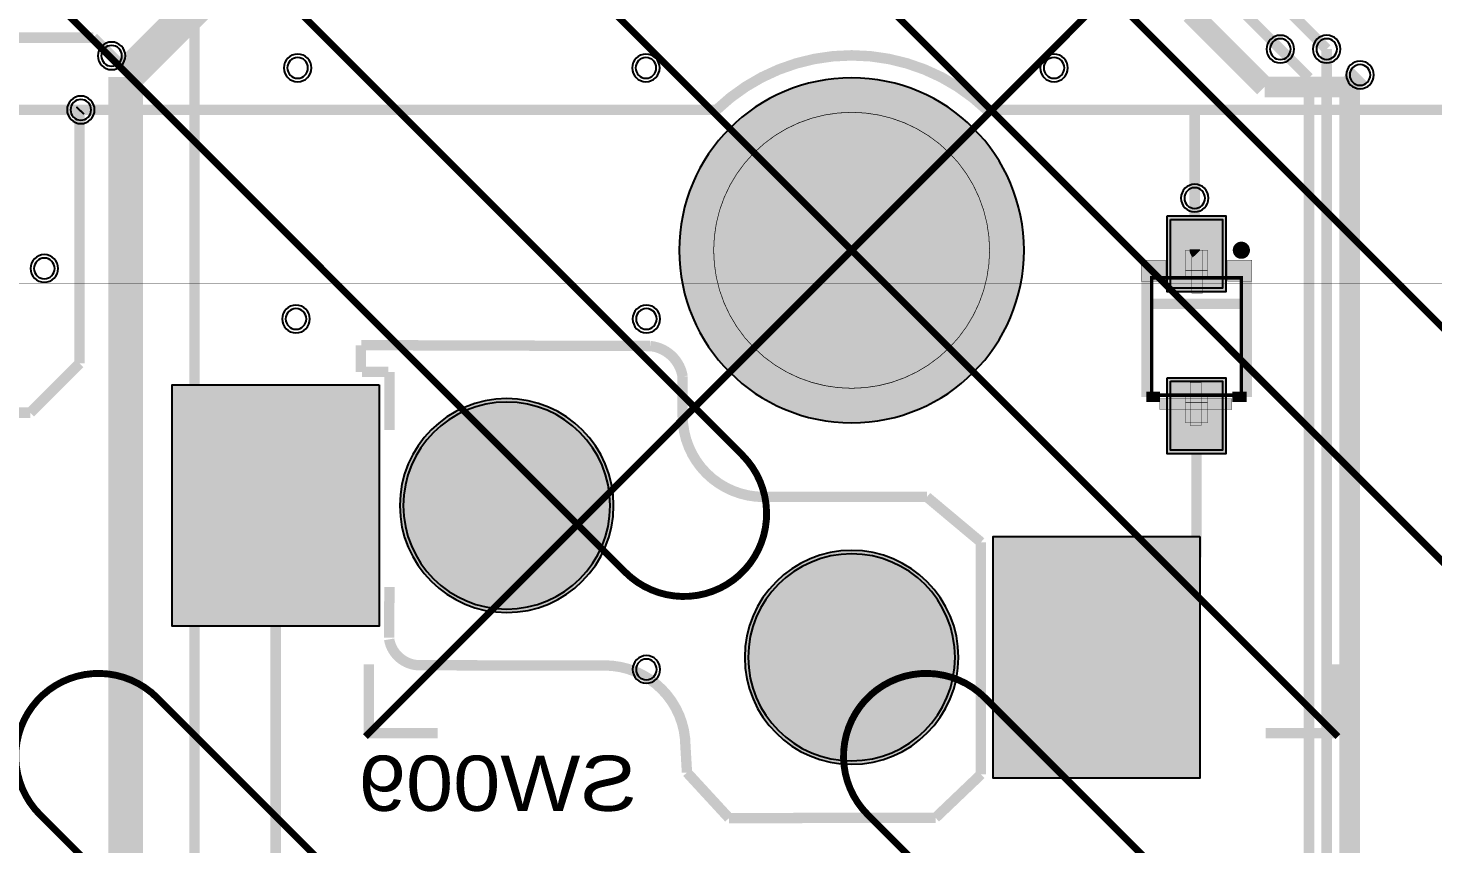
# Model space of a CAD drawing. Header units: millimetres. Extents: x -3 to 238, y -92 to 6.
# Drawn here: x 169.04 to 189.4, y -28.13 to -16.3 of the extents above; entities that cross this region are included whole.
import ezdxf
from ezdxf.enums import TextEntityAlignment as Align

# ---------------------------------------------------------------- set-up
doc = ezdxf.new("R2010")
doc.units = ezdxf.units.MM
doc.header["$MEASUREMENT"] = 0
for name, color, linetype, true_color in [('Bottom-Layer', 7, 'Continuous', 0x0000ff), ('Bottom-Paste-Mask-Layer', 7, 'Continuous', 0x800000), ('Bottom-Silkscreen-Layer', 7, 'Continuous', 0x66cc33), ('Bottom-Solder-Mask-Layer', 7, 'Continuous', 0xaa00ff), ('Component-Marking-Layer', 7, 'Continuous', 0x66ffcc), ('Component-Shape-Layer', 7, 'Continuous', 0x00cccc), ('Document-Layer', 7, 'Continuous', 0xffffff), ('F.Adhes', 7, 'Continuous', 0x9069e9), ('Hole-Layer', 7, 'Continuous', 0x222222), ('Multi-Layer', 7, 'Continuous', 0xc0c0c0), ('Pin-Floating-Layer', 7, 'Continuous', 0xff99ff), ('Pin-Soldering-Layer', 7, 'Continuous', 0xcc9999), ('Top-Layer', 7, 'Continuous', 0xff0000), ('Top-Paste-Mask-Layer', 7, 'Continuous', 0x808080), ('Top-Solder-Mask-Layer', 7, 'Continuous', 0x800080)]:
    doc.layers.add(name, color=color, linetype=linetype, true_color=true_color)
doc.styles.get("Standard").update_dxf_attribs({"font": 'arial.ttf'})

msp = doc.modelspace()

# ---------------------------------------------------------------- hatches: boundary and pattern name
at = {"layer": 'Bottom-Layer'}
for points in [[(178.475, -19.525, 1), (183.475, -19.525, 1)], [(185.6, -19.076), (186.35, -19.076), (186.35, -20.076), (185.6, -20.076)], [(174.125, -21.475), (174.125, -24.975), (171.125, -24.975), (171.125, -21.475)], [(185.6, -21.422), (186.35, -21.422), (186.35, -22.422), (185.6, -22.422)], [(174.425, -23.225, 1), (177.525, -23.225, 1)], [(186.025, -23.675), (186.025, -27.175), (183.025, -27.175), (183.025, -23.675)], [(179.425, -25.425, 1), (182.525, -25.425, 1)]]:
    msp.add_hatch(color=256, dxfattribs=at).paths.add_polyline_path(points)
at = {"layer": 'Bottom-Paste-Mask-Layer'}
for points in [[(178.475, -19.525, 1), (183.475, -19.525, 1)], [(185.6, -19.076), (186.35, -19.076), (186.35, -20.076), (185.6, -20.076)], [(174.125, -21.475), (174.125, -24.975), (171.125, -24.975), (171.125, -21.475)], [(185.6, -21.422), (186.35, -21.422), (186.35, -22.422), (185.6, -22.422)], [(174.425, -23.225, 1), (177.525, -23.225, 1)], [(186.025, -23.675), (186.025, -27.175), (183.025, -27.175), (183.025, -23.675)], [(179.425, -25.425, 1), (182.525, -25.425, 1)]]:
    msp.add_hatch(color=256, dxfattribs=at).paths.add_polyline_path(points)
at = {"layer": 'Bottom-Silkscreen-Layer'}
for points in [[(185.173, -19.974), (185.525, -19.974), (185.525, -19.669), (185.173, -19.669)], [(185.173, -19.974), (185.525, -19.974), (185.525, -19.669), (185.173, -19.669)], [(186.778, -19.974), (186.425, -19.974), (186.425, -19.669), (186.778, -19.669)], [(186.778, -19.974), (186.425, -19.974), (186.425, -19.669), (186.778, -19.669)]]:
    msp.add_hatch(color=256, dxfattribs=at).paths.add_polyline_path(points)
at = {"layer": 'Bottom-Solder-Mask-Layer'}
for points in [[(178.475, -19.525, 1), (183.475, -19.525, 1)], [(185.549, -19.025), (186.401, -19.025), (186.401, -20.127), (185.549, -20.127)], [(185.549, -21.371), (186.401, -21.371), (186.401, -22.473), (185.549, -22.473)], [(174.125, -21.475), (174.125, -24.975), (171.125, -24.975), (171.125, -21.475)], [(174.425, -23.225, 1), (177.525, -23.225, 1)], [(186.025, -23.675), (186.025, -27.175), (183.025, -27.175), (183.025, -23.675)], [(179.425, -25.425, 1), (182.525, -25.425, 1)]]:
    msp.add_hatch(color=256, dxfattribs=at).paths.add_polyline_path(points)
at = {"layer": 'Component-Marking-Layer'}
msp.add_hatch(color=256, dxfattribs=at).paths.add_polyline_path([(186.565, -19.524, 1), (186.685, -19.524, 1)])
msp.add_hatch(color=256, dxfattribs=at).paths.add_polyline_path([(186.565, -19.524, 1), (186.685, -19.524, 1)])
at = {"layer": 'Document-Layer'}
for points in [[(185.905, -19.524), (186.061, -19.524), (186.061, -20.148), (185.905, -20.148)], [(185.905, -19.524), (186.061, -19.524), (186.061, -20.148), (185.905, -20.148)], [(185.885, -22.064), (186.041, -22.064), (186.041, -21.44), (185.885, -21.44)], [(185.885, -22.064), (186.041, -22.064), (186.041, -21.44), (185.885, -21.44)], [(185.445, -21.832), (186.485, -21.832), (186.485, -21.676), (185.445, -21.676)], [(185.445, -21.832), (186.485, -21.832), (186.485, -21.676), (185.445, -21.676)]]:
    msp.add_hatch(color=256, dxfattribs=at).paths.add_polyline_path(points)
at = {"layer": 'Hole-Layer'}
for points in [[(178.475, -19.525, 1), (183.475, -19.525, 1)], [(174.475, -23.225, 1), (177.475, -23.225, 1)], [(179.475, -25.425, 1), (182.475, -25.425, 1)]]:
    msp.add_hatch(color=256, dxfattribs=at).paths.add_polyline_path(points)
at = {"layer": 'Multi-Layer'}
for points in [[(178.475, -19.525, 1), (183.475, -19.525, 1)], [(178.475, -19.525, 1), (183.475, -19.525, 1)], [(178.475, -19.525, 1), (183.475, -19.525, 1)], [(174.425, -23.225, 1), (177.525, -23.225, 1)], [(174.425, -23.225, 1), (177.525, -23.225, 1)], [(174.425, -23.225, 1), (177.525, -23.225, 1)], [(179.425, -25.425, 1), (182.525, -25.425, 1)], [(179.425, -25.425, 1), (182.525, -25.425, 1)], [(179.425, -25.425, 1), (182.525, -25.425, 1)]]:
    msp.add_hatch(color=256, dxfattribs=at).paths.add_polyline_path(points)
at = {"layer": 'Pin-Floating-Layer'}
for points in [[(185.815, -19.934), (186.135, -19.934), (186.135, -19.814), (185.815, -19.814)], [(185.815, -19.934), (186.135, -19.934), (186.135, -19.814), (185.815, -19.814)], [(185.815, -21.734), (186.135, -21.734), (186.135, -21.614), (185.815, -21.614)], [(185.815, -21.734), (186.135, -21.734), (186.135, -21.614), (185.815, -21.614)]]:
    msp.add_hatch(color=256, dxfattribs=at).paths.add_polyline_path(points)
at = {"layer": 'Pin-Soldering-Layer'}
for points in [[(185.815, -19.824), (186.135, -19.824), (186.135, -19.524), (185.815, -19.524)], [(185.815, -19.824), (186.135, -19.824), (186.135, -19.524), (185.815, -19.524)], [(185.815, -22.024), (186.135, -22.024), (186.135, -21.724), (185.815, -21.724)], [(185.815, -22.024), (186.135, -22.024), (186.135, -21.724), (185.815, -21.724)]]:
    msp.add_hatch(color=256, dxfattribs=at).paths.add_polyline_path(points)
at = {"layer": 'Top-Layer'}
for points in [[(178.475, -19.525, 1), (183.475, -19.525, 1)], [(174.425, -23.225, 1), (177.525, -23.225, 1)], [(179.425, -25.425, 1), (182.525, -25.425, 1)]]:
    msp.add_hatch(color=256, dxfattribs=at).paths.add_polyline_path(points)
at = {"layer": 'Top-Paste-Mask-Layer'}
for points in [[(178.475, -19.525, 1), (183.475, -19.525, 1)], [(174.425, -23.225, 1), (177.525, -23.225, 1)], [(179.425, -25.425, 1), (182.525, -25.425, 1)]]:
    msp.add_hatch(color=256, dxfattribs=at).paths.add_polyline_path(points)
at = {"layer": 'Top-Solder-Mask-Layer'}
for points in [[(178.475, -19.525, 1), (183.475, -19.525, 1)], [(174.425, -23.225, 1), (177.525, -23.225, 1)], [(179.425, -25.425, 1), (182.525, -25.425, 1)]]:
    msp.add_hatch(color=256, dxfattribs=at).paths.add_polyline_path(points)

# ---------------------------------------------------------------- linework, layer by layer
at = {"layer": 'Bottom-Layer', "const_width": 0.00508}
msp.add_lwpolyline([(143.977, -19.8), (143.977, -0.2, -0.414), (144.177, 0), (199.726, 0), (199.726, 0, -0.414), (199.926, -0.2), (199.926, -19.8, -0.414), (199.726, -20), (199.726, -20), (144.177, -20, -0.414)], format="xyb", close=True, dxfattribs=at)
at = {"layer": 'Bottom-Layer'}
for points, const_width in [([(171.74, -15.724), (170.451, -17.013)], 0.5), ([(170.247, -16.706), (170.451, -16.911)], 0.152), ([(187.605, -17.024), (187.19, -16.609)], 0.152), ([(187.862, -32.411), (187.862, -16.608)], 0.152), ([(170.451, -17.013), (170.451, -29.263)], 0.5), ([(188.346, -16.983), (188.193, -17.136)], 0.3), ([(187.605, -32.664), (187.605, -17.024)], 0.152), ([(188.193, -17.136), (188.193, -31.821)], 0.3), ([(169.801, -17.489), (169.782, -17.509)], 0.152), ([(169.782, -17.509), (169.782, -21.165)], 0.152), ([(185.949, -18.768), (185.949, -19.512)], 0.152), ([(169.782, -21.165), (169.068, -21.879)], 0.152), ([(185.975, -21.769), (185.975, -23.975)], 0.152), ([(169.068, -21.879), (168.302, -21.879)], 0.152), ([(172.625, -23.225), (172.625, -42.275)], 0.152), ([(185.975, -23.975), (184.525, -25.425)], 0.152)]:
    msp.add_lwpolyline(points, dxfattribs=dict(at, const_width=const_width))
for points in [[(178.475, -19.525, 1), (183.475, -19.525, 1)], [(174.425, -23.225, 1), (177.525, -23.225, 1)], [(179.425, -25.425, 1), (182.525, -25.425, 1)]]:
    msp.add_lwpolyline(points, format="xyb", close=True, dxfattribs=at)
for points in [[(185.6, -19.076), (186.35, -19.076), (186.35, -20.076), (185.6, -20.076)], [(174.125, -21.475), (174.125, -24.975), (171.125, -24.975), (171.125, -21.475)], [(185.6, -21.422), (186.35, -21.422), (186.35, -22.422), (185.6, -22.422)], [(186.025, -23.675), (186.025, -27.175), (183.025, -27.175), (183.025, -23.675)]]:
    msp.add_lwpolyline(points, close=True, dxfattribs=at)
at = {"layer": 'Bottom-Layer', "const_width": 0.152}
msp.add_lwpolyline([(185.949, -19.512, 0.199), (185.975, -19.576)], format="xyb", dxfattribs=at)
at = {"layer": 'Bottom-Paste-Mask-Layer'}
for points in [[(178.475, -19.525, 1), (183.475, -19.525, 1)], [(174.425, -23.225, 1), (177.525, -23.225, 1)], [(179.425, -25.425, 1), (182.525, -25.425, 1)]]:
    msp.add_lwpolyline(points, format="xyb", close=True, dxfattribs=at)
for points in [[(185.6, -19.076), (186.35, -19.076), (186.35, -20.076), (185.6, -20.076)], [(174.125, -21.475), (174.125, -24.975), (171.125, -24.975), (171.125, -21.475)], [(185.6, -21.422), (186.35, -21.422), (186.35, -22.422), (185.6, -22.422)], [(186.025, -23.675), (186.025, -27.175), (183.025, -27.175), (183.025, -23.675)]]:
    msp.add_lwpolyline(points, close=True, dxfattribs=at)
at = {"layer": 'Bottom-Silkscreen-Layer', "const_width": 0.00508}
for points in [[(185.173, -19.974), (185.525, -19.974), (185.525, -19.669), (185.173, -19.669)], [(185.173, -19.974), (185.525, -19.974), (185.525, -19.669), (185.173, -19.669)], [(186.778, -19.974), (186.425, -19.974), (186.425, -19.669), (186.778, -19.669)], [(186.778, -19.974), (186.425, -19.974), (186.425, -19.669), (186.778, -19.669)]]:
    msp.add_lwpolyline(points, close=True, dxfattribs=at)
at = {"layer": 'Bottom-Silkscreen-Layer'}
for points, const_width in [([(185.249, -19.898), (185.249, -21.65)], 0.152), ([(185.249, -19.898), (185.249, -21.65)], 0.152), ([(186.702, -19.898), (186.702, -21.65)], 0.152), ([(186.702, -19.898), (186.702, -21.65)], 0.152), ([(185.249, -20.302), (186.702, -20.302)], 0.152), ([(185.249, -20.302), (186.702, -20.302)], 0.152), ([(173.86, -21.287), (173.86, -20.904)], 0.15), ([(173.86, -21.287), (173.86, -20.904)], 0.15), ([(178.054, -20.912), (173.867, -20.9)], 0.15), ([(178.054, -20.912), (173.867, -20.9)], 0.15), ([(174.259, -21.287), (173.877, -21.287)], 0.15), ([(174.259, -21.287), (173.877, -21.287)], 0.15), ([(174.275, -21.287), (174.275, -22.131)], 0.15), ([(174.275, -21.287), (174.275, -22.131)], 0.15), ([(178.525, -21.354), (178.525, -21.925)], 0.15), ([(178.525, -21.354), (178.525, -21.925)], 0.15), ([(185.249, -21.65), (185.445, -21.65)], 0.152), ([(185.249, -21.65), (185.445, -21.65)], 0.152), ([(186.702, -21.65), (186.495, -21.65)], 0.152), ([(186.702, -21.65), (186.495, -21.65)], 0.152), ([(182.066, -23.1), (179.7, -23.1)], 0.15), ([(182.066, -23.1), (179.7, -23.1)], 0.15), ([(182.85, -23.756), (182.066, -23.1)], 0.15), ([(182.85, -23.756), (182.066, -23.1)], 0.15), ([(182.85, -23.756), (182.85, -27.121)], 0.15), ([(182.85, -23.756), (182.85, -27.121)], 0.15), ([(174.275, -24.405), (174.269, -25.138)], 0.15), ([(174.275, -24.405), (174.269, -25.138)], 0.15), ([(177.391, -25.542), (174.727, -25.54)], 0.15), ([(177.391, -25.542), (174.727, -25.54)], 0.15), ([(178.566, -26.717), (178.588, -27.094)], 0.15), ([(178.566, -26.717), (178.588, -27.094)], 0.15), ([(178.588, -27.094), (179.197, -27.755)], 0.15), ([(178.588, -27.094), (179.197, -27.755)], 0.15), ([(182.191, -27.75), (182.85, -27.121)], 0.15), ([(182.191, -27.75), (182.85, -27.121)], 0.15), ([(182.191, -27.75), (179.197, -27.755)], 0.15), ([(182.191, -27.75), (179.197, -27.755)], 0.15)]:
    msp.add_lwpolyline(points, dxfattribs=dict(at, const_width=const_width))
at = {"layer": 'Bottom-Silkscreen-Layer', "const_width": 0.15}
for points in [[(178.054, -20.912, -0.338), (178.525, -21.354)], [(178.054, -20.912, -0.338), (178.525, -21.354)], [(179.7, -23.1, -0.414), (178.525, -21.925)], [(179.7, -23.1, -0.414), (178.525, -21.925)], [(174.727, -25.54, -0.369), (174.27, -25.164)], [(174.727, -25.54, -0.369), (174.27, -25.164)], [(177.391, -25.542, -0.414), (178.566, -26.717)], [(177.391, -25.542, -0.414), (178.566, -26.717)]]:
    msp.add_lwpolyline(points, format="xyb", dxfattribs=at)
at = {"layer": 'Bottom-Solder-Mask-Layer'}
for points in [[(178.475, -19.525, 1), (183.475, -19.525, 1)], [(174.425, -23.225, 1), (177.525, -23.225, 1)], [(179.425, -25.425, 1), (182.525, -25.425, 1)]]:
    msp.add_lwpolyline(points, format="xyb", close=True, dxfattribs=at)
for points in [[(185.549, -19.025), (186.401, -19.025), (186.401, -20.127), (185.549, -20.127)], [(185.549, -21.371), (186.401, -21.371), (186.401, -22.473), (185.549, -22.473)], [(174.125, -21.475), (174.125, -24.975), (171.125, -24.975), (171.125, -21.475)], [(186.025, -23.675), (186.025, -27.175), (183.025, -27.175), (183.025, -23.675)]]:
    msp.add_lwpolyline(points, close=True, dxfattribs=at)
at = {"layer": 'Component-Marking-Layer', "const_width": 0.129}
msp.add_lwpolyline([(186.565, -19.524, 1), (186.685, -19.524, 1)], format="xyb", close=True, dxfattribs=at)
msp.add_lwpolyline([(186.565, -19.524, 1), (186.685, -19.524, 1)], format="xyb", close=True, dxfattribs=at)
at = {"layer": 'Component-Shape-Layer', "const_width": 0.0508}
msp.add_lwpolyline([(185.325, -21.624), (186.625, -21.624), (186.625, -19.924), (185.325, -19.924)], close=True, dxfattribs=at)
msp.add_lwpolyline([(185.325, -21.624), (186.625, -21.624), (186.625, -19.924), (185.325, -19.924)], close=True, dxfattribs=at)
at = {"layer": 'Document-Layer'}
for points, const_width in [([(171.45, -10), (171.45, -29.05)], 0.15), ([(171.45, -29.05), (171.45, -10)], 0.15), ([(171.45, -10), (171.45, -29.05)], 0.15), ([(171.45, -29.05), (171.45, -10)], 0.15), ([(173.925, -12.474), (188.024, -26.574)], 0.1), ([(173.925, -26.574), (188.024, -12.474)], 0.1), ([(173.975, -25.525), (173.975, -26.525)], 0.15), ([(173.975, -25.525), (173.975, -26.525)], 0.15), ([(187.975, -26.525), (187.975, -25.525)], 0.15), ([(187.975, -26.525), (187.975, -25.525)], 0.15), ([(173.975, -26.525), (174.975, -26.525)], 0.15), ([(173.975, -26.525), (174.975, -26.525)], 0.15), ([(186.975, -26.525), (187.975, -26.525)], 0.15), ([(186.975, -26.525), (187.975, -26.525)], 0.15)]:
    msp.add_lwpolyline(points, dxfattribs=dict(at, const_width=const_width))
at = {"layer": 'Document-Layer', "const_width": 0.1}
for points in [[(179.391, -22.494), (170.906, -14.009, 1), (169.209, -15.706), (177.694, -24.191, 1)], [(191.392, -22.494), (182.906, -14.009, 1), (181.209, -15.706), (189.694, -24.191, 1)], [(179.391, -34.494), (170.906, -26.009, 1), (169.209, -27.706), (177.694, -36.191, 1)], [(191.392, -34.494), (182.906, -26.009, 1), (181.209, -27.706), (189.694, -36.191, 1)]]:
    msp.add_lwpolyline(points, format="xyb", close=True, dxfattribs=at)
at = {"layer": 'Document-Layer', "const_width": 0.01}
msp.add_lwpolyline([(178.975, -19.525, 1), (182.975, -19.525), (182.975, -19.525, 1), (178.975, -19.525)], format="xyb", dxfattribs=at)
msp.add_lwpolyline([(178.975, -19.525, 1), (182.975, -19.525), (182.975, -19.525, 1), (178.975, -19.525)], format="xyb", dxfattribs=at)
at = {"layer": 'Document-Layer', "const_width": 0.00508}
for points in [[(185.905, -19.524), (186.061, -19.524), (186.061, -20.148), (185.905, -20.148)], [(185.905, -19.524), (186.061, -19.524), (186.061, -20.148), (185.905, -20.148)], [(185.885, -22.064), (186.041, -22.064), (186.041, -21.44), (185.885, -21.44)], [(185.885, -22.064), (186.041, -22.064), (186.041, -21.44), (185.885, -21.44)], [(185.445, -21.832), (186.485, -21.832), (186.485, -21.676), (185.445, -21.676)], [(185.445, -21.832), (186.485, -21.832), (186.485, -21.676), (185.445, -21.676)]]:
    msp.add_lwpolyline(points, close=True, dxfattribs=at)
at = {"layer": 'F.Adhes', "const_width": 0.15}
for points in [[(173.975, -25.525), (173.975, -26.525)], [(173.975, -26.525), (173.975, -25.525)], [(173.975, -25.525), (173.975, -26.525)], [(173.975, -26.525), (173.975, -25.525)], [(187.975, -26.525), (187.975, -25.525)], [(187.975, -26.525), (187.975, -25.525)], [(187.975, -26.525), (187.975, -25.525)], [(187.975, -26.525), (187.975, -25.525)], [(173.975, -26.525), (174.975, -26.525)], [(174.975, -26.525), (173.975, -26.525)], [(173.975, -26.525), (174.975, -26.525)], [(174.975, -26.525), (173.975, -26.525)], [(186.975, -26.525), (187.975, -26.525)], [(186.975, -26.525), (187.975, -26.525)], [(186.975, -26.525), (187.975, -26.525)], [(186.975, -26.525), (187.975, -26.525)]]:
    msp.add_lwpolyline(points, dxfattribs=at)
at = {"layer": 'Hole-Layer'}
for points in [[(187.04, -16.609, 1), (187.34, -16.609, 1)], [(187.712, -16.608, 1), (188.012, -16.608, 1)], [(170.097, -16.706, 1), (170.397, -16.706, 1)], [(172.794, -16.881, 1), (173.094, -16.881, 1)], [(177.843, -16.881, 1), (178.143, -16.881, 1)], [(183.759, -16.881, 1), (184.059, -16.881, 1)], [(188.196, -16.983, 1), (188.496, -16.983, 1)], [(178.475, -19.525, 1), (183.475, -19.525, 1)], [(169.651, -17.489, 1), (169.951, -17.489, 1)], [(185.799, -18.768, 1), (186.099, -18.768, 1)], [(169.122, -19.788, 1), (169.422, -19.788, 1)], [(172.77, -20.52, 1), (173.07, -20.52, 1)], [(177.85, -20.52, 1), (178.15, -20.52, 1)], [(177.85, -25.6, 1), (178.15, -25.6, 1)]]:
    msp.add_lwpolyline(points, format="xyb", close=True, dxfattribs=at)
for points in [[(174.475, -23.225, 1), (177.475, -23.225), (177.475, -23.225, 1), (174.475, -23.225)], [(179.475, -25.425, 1), (182.475, -25.425), (182.475, -25.425, 1), (179.475, -25.425)]]:
    msp.add_lwpolyline(points, format="xyb", dxfattribs=at)
at = {"layer": 'Multi-Layer'}
for points in [[(186.99, -16.609, 1), (187.39, -16.609, 1)], [(187.662, -16.608, 1), (188.062, -16.608, 1)], [(170.047, -16.706, 1), (170.447, -16.706, 1)], [(172.744, -16.881, 1), (173.144, -16.881, 1)], [(177.793, -16.881, 1), (178.193, -16.881, 1)], [(183.709, -16.881, 1), (184.109, -16.881, 1)], [(188.146, -16.983, 1), (188.546, -16.983, 1)], [(178.475, -19.525, 1), (183.475, -19.525, 1)], [(178.475, -19.525, 1), (183.475, -19.525, 1)], [(178.475, -19.525, 1), (183.475, -19.525, 1)], [(169.601, -17.489, 1), (170.001, -17.489, 1)], [(185.749, -18.768, 1), (186.149, -18.768, 1)], [(169.072, -19.788, 1), (169.472, -19.788, 1)], [(172.72, -20.52, 1), (173.12, -20.52, 1)], [(177.8, -20.52, 1), (178.2, -20.52, 1)], [(174.425, -23.225, 1), (177.525, -23.225, 1)], [(174.425, -23.225, 1), (177.525, -23.225, 1)], [(174.425, -23.225, 1), (177.525, -23.225, 1)], [(179.425, -25.425, 1), (182.525, -25.425, 1)], [(179.425, -25.425, 1), (182.525, -25.425, 1)], [(179.425, -25.425, 1), (182.525, -25.425, 1)], [(177.8, -25.6, 1), (178.2, -25.6, 1)]]:
    msp.add_lwpolyline(points, format="xyb", close=True, dxfattribs=at)
at = {"layer": 'Pin-Floating-Layer', "const_width": 0.00508}
for points in [[(185.815, -19.934), (186.135, -19.934), (186.135, -19.814), (185.815, -19.814)], [(185.815, -19.934), (186.135, -19.934), (186.135, -19.814), (185.815, -19.814)], [(185.815, -21.734), (186.135, -21.734), (186.135, -21.614), (185.815, -21.614)], [(185.815, -21.734), (186.135, -21.734), (186.135, -21.614), (185.815, -21.614)]]:
    msp.add_lwpolyline(points, close=True, dxfattribs=at)
at = {"layer": 'Pin-Soldering-Layer', "const_width": 0.00508}
for points in [[(185.815, -19.824), (186.135, -19.824), (186.135, -19.524), (185.815, -19.524)], [(185.815, -19.824), (186.135, -19.824), (186.135, -19.524), (185.815, -19.524)], [(185.815, -22.024), (186.135, -22.024), (186.135, -21.724), (185.815, -21.724)], [(185.815, -22.024), (186.135, -22.024), (186.135, -21.724), (185.815, -21.724)]]:
    msp.add_lwpolyline(points, close=True, dxfattribs=at)
at = {"layer": 'Top-Layer', "const_width": 0.00508}
msp.add_lwpolyline([(143.977, -19.8), (143.977, -0.2, -0.414), (144.177, 0), (199.726, 0), (199.726, 0, -0.414), (199.926, -0.2), (199.926, -19.8, -0.414), (199.726, -20), (199.726, -20), (144.177, -20, -0.414)], format="xyb", close=True, dxfattribs=at)
at = {"layer": 'Top-Layer'}
for points, const_width in [([(187.862, -16.608), (186.758, -15.504)], 0.152), ([(187.19, -16.609), (186.342, -15.761)], 0.152), ([(186.961, -17.158), (185.895, -16.092)], 0.3), ([(169.982, -16.442), (160.306, -16.442)], 0.152), ([(170.247, -16.706), (169.982, -16.442)], 0.152), ([(188.346, -16.983), (188.171, -17.158)], 0.3), ([(188.171, -17.158), (186.961, -17.158)], 0.3), ([(169.801, -17.489), (163.885, -17.489)], 0.152), ([(169.801, -17.489), (179.016, -17.489)], 0.152), ([(182.935, -17.489), (185.948, -17.489)], 0.152), ([(185.948, -17.489), (198.066, -17.489)], 0.152), ([(185.949, -18.768), (185.949, -17.49)], 0.152)]:
    msp.add_lwpolyline(points, dxfattribs=dict(at, const_width=const_width))
at = {"layer": 'Top-Layer', "const_width": 0.152}
msp.add_lwpolyline([(182.935, -17.489, 0.403), (179.016, -17.489)], format="xyb", dxfattribs=at)
at = {"layer": 'Top-Layer'}
for points in [[(178.475, -19.525, 1), (183.475, -19.525, 1)], [(174.425, -23.225, 1), (177.525, -23.225, 1)], [(179.425, -25.425, 1), (182.525, -25.425, 1)]]:
    msp.add_lwpolyline(points, format="xyb", close=True, dxfattribs=at)
at = {"layer": 'Top-Paste-Mask-Layer'}
for points in [[(178.475, -19.525, 1), (183.475, -19.525, 1)], [(174.425, -23.225, 1), (177.525, -23.225, 1)], [(179.425, -25.425, 1), (182.525, -25.425, 1)]]:
    msp.add_lwpolyline(points, format="xyb", close=True, dxfattribs=at)
at = {"layer": 'Top-Solder-Mask-Layer'}
for points in [[(178.475, -19.525, 1), (183.475, -19.525, 1)], [(174.425, -23.225, 1), (177.525, -23.225, 1)], [(179.425, -25.425, 1), (182.525, -25.425, 1)]]:
    msp.add_lwpolyline(points, format="xyb", close=True, dxfattribs=at)

# ---------------------------------------------------------------- texts
at = {"layer": 'Bottom-Silkscreen-Layer', "text_generation_flag": 2, "width": 1.1}
msp.add_text('SW009', height=0.8001, dxfattribs=at).set_placement((175.847, -27.25), align=Align.MIDDLE_CENTER)

doc.saveas('drawing.dxf')
